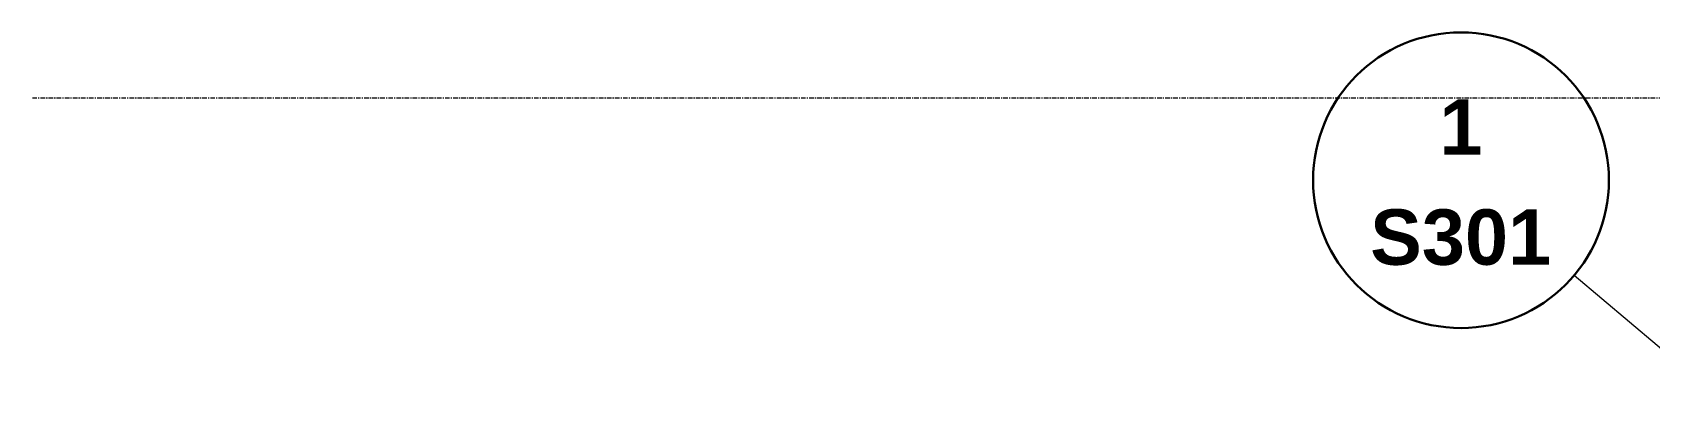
# Model space of a CAD drawing. Header units: inches. Extents: x 2619 to 6090, y -258 to 503.
# Drawn here: x 4633.2 to 4808.1, y -31.9 to 7.1 of the extents above; entities that cross this region are included whole.
import ezdxf

# ---------------------------------------------------------------- set-up
doc = ezdxf.new("R2010")
doc.units = ezdxf.units.IN
doc.header["$MEASUREMENT"] = 0
doc.linetypes.add('Grid Line 1_2_', pattern=[0.875, 0.5, -0.125, 0.125, -0.125])
doc.layers.add('A-ANNO-SYMB', color=150, linetype='Continuous', lineweight=9)
doc.layers.add('A-FLOR-LEVL', color=51, linetype='Continuous', lineweight=9)
doc.styles.add('Arial_B_1', font='arialbd.ttf', dxfattribs={"height": 6})

# ---------------------------------------------------------------- blocks, each defined once
blk = doc.blocks.new('Detail View - Callout Head-1738297-ELEVATION - RAMP - EAST WALL')
at = {"layer": 'A-ANNO-SYMB', "lineweight": 30}
for start, end in [(0, 180), (180, 360)]:
    blk.add_arc((-3864.68, -8.9), 16, start, end, dxfattribs=at)

msp = doc.modelspace()

# ---------------------------------------------------------------- linework, layer by layer
at = {"layer": 'A-ANNO-SYMB'}
msp.add_line((4814.88745, -31.8958), (4799.87936, -19.22059), dxfattribs=at)
at = {"layer": 'A-FLOR-LEVL', "linetype": 'Grid Line 1_2_'}
msp.add_line((4633.16337, 0), (5962.56679, 0), dxfattribs=at)

# ---------------------------------------------------------------- block references
at = {"layer": 'A-ANNO-SYMB'}
msp.add_blockref('Detail View - Callout Head-1738297-ELEVATION - RAMP - EAST WALL', (8652.33596, 0), dxfattribs=at)

# ---------------------------------------------------------------- texts
at = {"layer": 'A-ANNO-SYMB', "char_height": 6, "attachment_point": 1, "style": 'Arial_B_1'}
for s, insert, width in [('\\fArial|b1|i0|c0|p34|;1', (4785.32895, -0.13649), 5.656), ('S301', (4777.83288, -12.05353), 23.836)]:
    msp.add_mtext(s, dxfattribs=dict(at, insert=insert, width=width))

doc.saveas('drawing.dxf')
